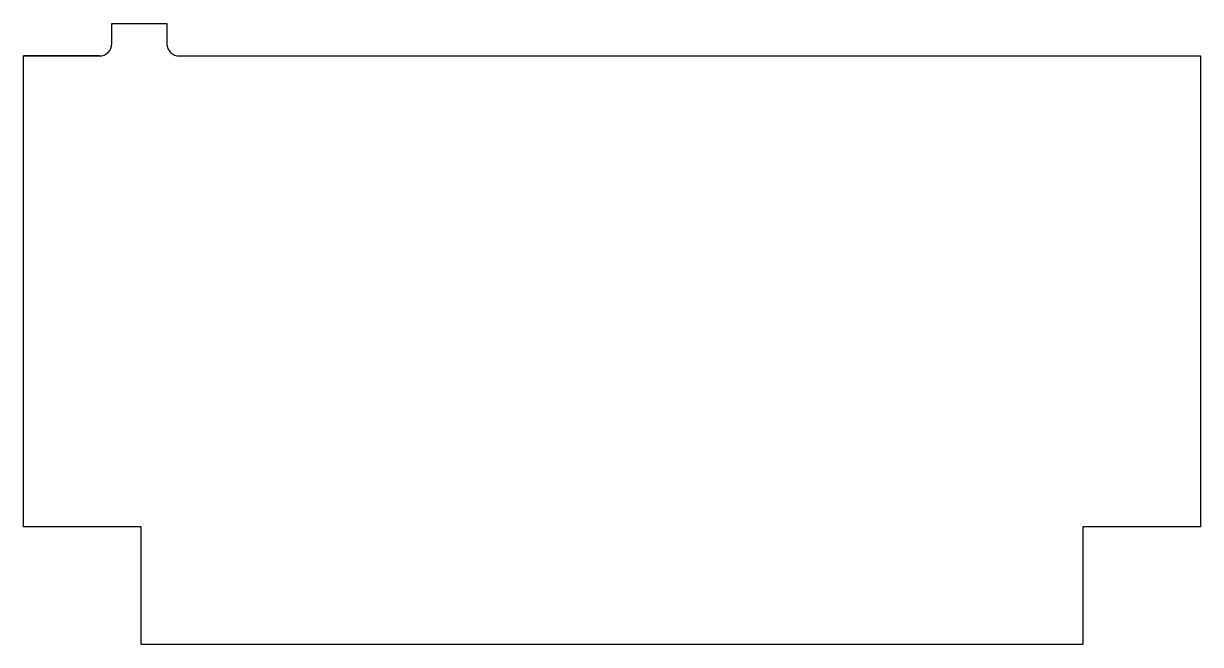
# Model space of a CAD drawing. Header units: millimetres. Extents: x 0 to 190, y 0 to 100.
import ezdxf

# ---------------------------------------------------------------- set-up
doc = ezdxf.new("R2010")
doc.units = ezdxf.units.MM
doc.layers.get('0').update_dxf_attribs({"linetype": 'CONTINUOUS'})

msp = doc.modelspace()

# ---------------------------------------------------------------- linework, layer by layer
for p, q in [((14.28, 97.25), (14.28, 97.6)), ((12.28, 95.25), (0, 95.25))]:
    msp.add_line(p, q)
msp.add_lwpolyline([(171.45, 0), (19.05, 0), (19.05, 19.05), (0, 19.05), (0, 95.25), (12.28, 95.25, 0.414214), (14.28, 97.25), (14.28, 100.5), (23.22, 100.5), (23.22, 97.25, 0.414214), (25.21, 95.25), (190.5, 95.25), (190.5, 19.05), (171.45, 19.05)], format="xyb", close=True)

doc.saveas('drawing.dxf')
